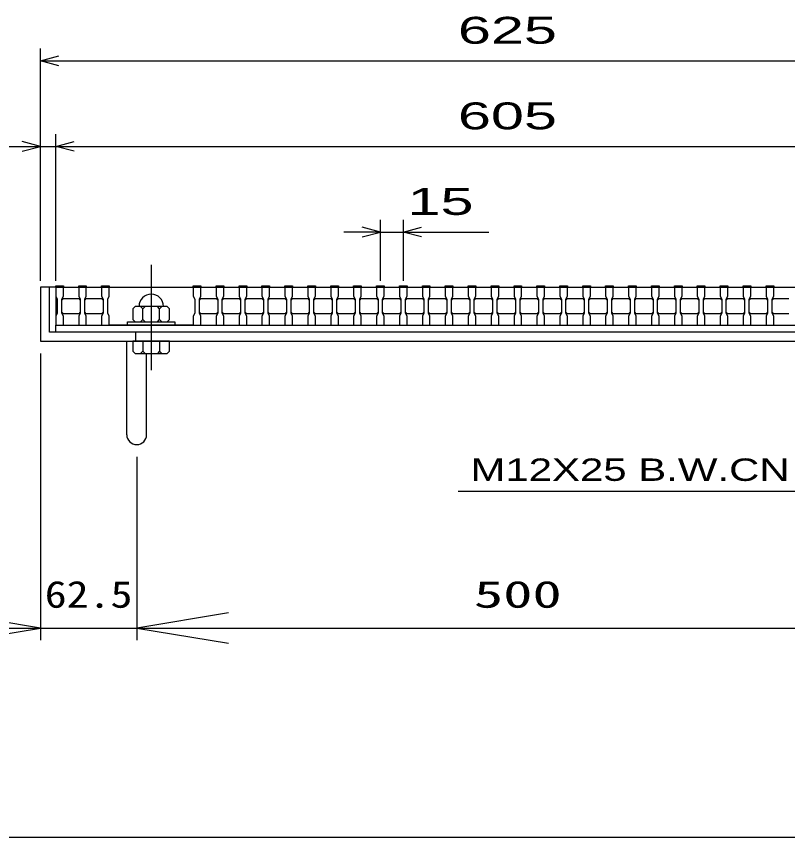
# Model space of a CAD drawing. Units: millimetres, scale not verified. Extents: x -1456 to 1385, y -1026 to 843.
# Drawn here: x -1009 to -504, y -917 to -380 of the extents above; entities that cross this region are included whole.
import ezdxf
from ezdxf.enums import TextEntityAlignment as Align

# ---------------------------------------------------------------- set-up
doc = ezdxf.new("R2010")
doc.units = ezdxf.units.MM
doc.header["$LTSCALE"] = 8
doc.linetypes.add('CHAIN', pattern=[18.5, 12, -1.5, 3.5, -1.5])
for name, color, linetype, lineweight in [('0_2', 150, 'Continuous', 25), ('16', 3, 'Continuous', 25), ('19', 6, 'Continuous', 25), ('22', 4, 'Continuous', 25)]:
    doc.layers.add(name, color=color, linetype=linetype, lineweight=lineweight)
doc.styles.add('ベクトル', font='')
doc.styles.add('ＭＳ ゴシック', font='')
doc.styles.get('ベクトル').set_extended_font_data('ベクトル')
doc.styles.get('ＭＳ ゴシック').set_extended_font_data('MS Gothic')

# ---------------------------------------------------------------- blocks, each defined once
blk = doc.blocks.new('open_arrow')
at = {"color": 0, "linetype": 'Continuous', "lineweight": -2}
blk.add_lwpolyline([(7.5, 1.25), (0, 0), (7.5, -1.25)], dxfattribs=at)

msp = doc.modelspace()

# ---------------------------------------------------------------- linework, layer by layer
at = {"layer": '0_2'}
msp.add_line((1384.8, -917.2), (-1383.2, -917.2), dxfattribs=at)
at = {"layer": '16', "linetype": 'CHAIN'}
msp.add_line((-920.5, -542.4), (-920.5, -611.4), dxfattribs=at)
at = {"layer": '16'}
for p, q in [((-983, -557), (-983, -556.3)), ((-983, -556.3), (-978, -556.3)), ((-983, -557), (-983, -563)), ((-978, -557), (-983, -557)), ((-983, -557), (-983, -582)), ((-983, -557), (-378, -557)), ((-978, -556.3), (-978, -557)), ((-978, -563), (-978, -557)), ((-968, -557), (-968, -556.3)), ((-968, -556.3), (-963, -556.3)), ((-968, -557), (-968, -563)), ((-963, -557), (-968, -557)), ((-963, -556.3), (-963, -557)), ((-963, -563), (-963, -557)), ((-953, -557), (-953, -556.3)), ((-953, -556.3), (-948, -556.3)), ((-953, -557), (-953, -563)), ((-948, -557), (-953, -557)), ((-948, -556.3), (-948, -557)), ((-948, -563), (-948, -557)), ((-948, -557), (-893, -557)), ((-893, -557), (-893, -556.3)), ((-893, -556.3), (-888, -556.3)), ((-893, -557), (-893, -563)), ((-888, -557), (-893, -557)), ((-888, -556.3), (-888, -557)), ((-888, -563), (-888, -557)), ((-878, -557), (-878, -556.3)), ((-878, -556.3), (-873, -556.3)), ((-878, -557), (-878, -563)), ((-873, -557), (-878, -557)), ((-873, -556.3), (-873, -557)), ((-873, -563), (-873, -557)), ((-863, -557), (-863, -556.3)), ((-863, -556.3), (-858, -556.3)), ((-863, -557), (-863, -563)), ((-858, -557), (-863, -557)), ((-858, -556.3), (-858, -557)), ((-858, -563), (-858, -557)), ((-848, -557), (-848, -556.3)), ((-848, -556.3), (-843, -556.3)), ((-848, -557), (-848, -563)), ((-843, -557), (-848, -557)), ((-843, -556.3), (-843, -557)), ((-843, -563), (-843, -557)), ((-833, -557), (-833, -556.3)), ((-833, -556.3), (-828, -556.3)), ((-833, -557), (-833, -563)), ((-828, -557), (-833, -557)), ((-828, -556.3), (-828, -557)), ((-828, -563), (-828, -557)), ((-818, -557), (-818, -556.3)), ((-818, -556.3), (-813, -556.3)), ((-818, -557), (-818, -563)), ((-813, -557), (-818, -557)), ((-813, -556.3), (-813, -557)), ((-813, -563), (-813, -557)), ((-803, -557), (-803, -556.3)), ((-803, -556.3), (-798, -556.3)), ((-803, -557), (-803, -563)), ((-798, -557), (-803, -557)), ((-798, -556.3), (-798, -557)), ((-798, -563), (-798, -557)), ((-788, -557), (-788, -556.3)), ((-788, -556.3), (-783, -556.3)), ((-788, -557), (-788, -563)), ((-783, -557), (-788, -557)), ((-783, -556.3), (-783, -557)), ((-783, -563), (-783, -557)), ((-773, -557), (-773, -556.3)), ((-773, -556.3), (-768, -556.3)), ((-773, -557), (-773, -563)), ((-768, -557), (-773, -557)), ((-768, -556.3), (-768, -557)), ((-768, -563), (-768, -557)), ((-758, -557), (-758, -556.3)), ((-758, -556.3), (-753, -556.3)), ((-758, -557), (-758, -563)), ((-753, -557), (-758, -557)), ((-753, -556.3), (-753, -557)), ((-753, -563), (-753, -557)), ((-743, -557), (-743, -556.3)), ((-743, -556.3), (-738, -556.3)), ((-743, -557), (-743, -563)), ((-738, -557), (-743, -557)), ((-738, -556.3), (-738, -557)), ((-738, -563), (-738, -557)), ((-728, -557), (-728, -556.3)), ((-728, -556.3), (-723, -556.3)), ((-728, -557), (-728, -563)), ((-723, -557), (-728, -557)), ((-723, -556.3), (-723, -557)), ((-723, -563), (-723, -557)), ((-713, -557), (-713, -556.3)), ((-713, -556.3), (-708, -556.3)), ((-713, -557), (-713, -563)), ((-708, -557), (-713, -557)), ((-708, -556.3), (-708, -557)), ((-708, -563), (-708, -557)), ((-698, -557), (-698, -556.3)), ((-698, -556.3), (-693, -556.3)), ((-698, -557), (-698, -563)), ((-693, -557), (-698, -557)), ((-693, -556.3), (-693, -557)), ((-693, -563), (-693, -557)), ((-683, -557), (-683, -556.3)), ((-683, -556.3), (-678, -556.3)), ((-683, -557), (-683, -563)), ((-678, -557), (-683, -557)), ((-678, -556.3), (-678, -557)), ((-678, -563), (-678, -557)), ((-668, -557), (-668, -556.3)), ((-668, -556.3), (-663, -556.3)), ((-668, -557), (-668, -563)), ((-663, -557), (-668, -557)), ((-663, -556.3), (-663, -557)), ((-663, -563), (-663, -557)), ((-653, -557), (-653, -556.3)), ((-653, -556.3), (-648, -556.3)), ((-653, -557), (-653, -563)), ((-648, -557), (-653, -557)), ((-648, -556.3), (-648, -557)), ((-648, -563), (-648, -557)), ((-638, -557), (-638, -556.3)), ((-638, -556.3), (-633, -556.3)), ((-638, -557), (-638, -563)), ((-633, -557), (-638, -557)), ((-633, -556.3), (-633, -557)), ((-633, -563), (-633, -557)), ((-623, -557), (-623, -556.3)), ((-623, -556.3), (-618, -556.3)), ((-623, -557), (-623, -563)), ((-618, -557), (-623, -557)), ((-618, -556.3), (-618, -557)), ((-618, -563), (-618, -557)), ((-608, -557), (-608, -556.3)), ((-608, -556.3), (-603, -556.3)), ((-608, -557), (-608, -563)), ((-603, -557), (-608, -557)), ((-603, -556.3), (-603, -557)), ((-603, -563), (-603, -557)), ((-593, -557), (-593, -556.3)), ((-593, -556.3), (-588, -556.3)), ((-593, -557), (-593, -563)), ((-588, -557), (-593, -557)), ((-588, -556.3), (-588, -557)), ((-588, -563), (-588, -557)), ((-578, -557), (-578, -556.3)), ((-578, -556.3), (-573, -556.3)), ((-578, -557), (-578, -563)), ((-573, -557), (-578, -557)), ((-573, -556.3), (-573, -557)), ((-573, -563), (-573, -557)), ((-563, -557), (-563, -556.3)), ((-563, -556.3), (-558, -556.3)), ((-563, -557), (-563, -563)), ((-558, -557), (-563, -557)), ((-558, -556.3), (-558, -557)), ((-558, -563), (-558, -557)), ((-548, -557), (-548, -556.3)), ((-548, -556.3), (-543, -556.3)), ((-548, -557), (-548, -563)), ((-543, -557), (-548, -557)), ((-543, -556.3), (-543, -557)), ((-543, -563), (-543, -557)), ((-533, -557), (-533, -556.3)), ((-533, -556.3), (-528, -556.3)), ((-533, -557), (-533, -563)), ((-528, -557), (-533, -557)), ((-528, -556.3), (-528, -557)), ((-528, -563), (-528, -557)), ((-518, -557), (-518, -556.3)), ((-518, -556.3), (-513, -556.3)), ((-518, -557), (-518, -563)), ((-513, -557), (-518, -557)), ((-513, -556.3), (-513, -557)), ((-513, -563), (-513, -557)), ((-983, -563), (-982, -565)), ((-979, -565), (-978, -563)), ((-968, -563), (-967, -565)), ((-964, -565), (-963, -563)), ((-953, -563), (-952, -565)), ((-949, -565), (-948, -563)), ((-893, -563), (-892, -565)), ((-889, -565), (-888, -563)), ((-878, -563), (-877, -565)), ((-874, -565), (-873, -563)), ((-863, -563), (-862, -565)), ((-859, -565), (-858, -563)), ((-848, -563), (-847, -565)), ((-844, -565), (-843, -563)), ((-833, -563), (-832, -565)), ((-829, -565), (-828, -563)), ((-818, -563), (-817, -565)), ((-814, -565), (-813, -563)), ((-803, -563), (-802, -565)), ((-799, -565), (-798, -563)), ((-788, -563), (-787, -565)), ((-784, -565), (-783, -563)), ((-773, -563), (-772, -565)), ((-769, -565), (-768, -563)), ((-758, -563), (-757, -565)), ((-754, -565), (-753, -563)), ((-743, -563), (-742, -565)), ((-739, -565), (-738, -563)), ((-728, -563), (-727, -565)), ((-724, -565), (-723, -563)), ((-713, -563), (-712, -565)), ((-709, -565), (-708, -563)), ((-698, -563), (-697, -565)), ((-694, -565), (-693, -563)), ((-683, -563), (-682, -565)), ((-679, -565), (-678, -563)), ((-668, -563), (-667, -565)), ((-664, -565), (-663, -563)), ((-653, -563), (-652, -565)), ((-649, -565), (-648, -563)), ((-638, -563), (-637, -565)), ((-634, -565), (-633, -563)), ((-623, -563), (-622, -565)), ((-619, -565), (-618, -563)), ((-608, -563), (-607, -565)), ((-604, -565), (-603, -563)), ((-593, -563), (-592, -565)), ((-589, -565), (-588, -563)), ((-578, -563), (-577, -565)), ((-574, -565), (-573, -563)), ((-563, -563), (-562, -565)), ((-559, -565), (-558, -563)), ((-548, -563), (-547, -565)), ((-544, -565), (-543, -563)), ((-533, -563), (-532, -565)), ((-529, -565), (-528, -563)), ((-518, -563), (-517, -565)), ((-514, -565), (-513, -563)), ((-982, -565), (-982, -574)), ((-979, -565.5), (-978, -564.5)), ((-979, -574), (-979, -565)), ((-978, -564.5), (-968, -564.5)), ((-968, -564.5), (-967, -565.5)), ((-967, -565), (-967, -574)), ((-964, -565.5), (-963, -564.5)), ((-964, -574), (-964, -565)), ((-963, -564.5), (-953, -564.5)), ((-953, -564.5), (-952, -565.5)), ((-952, -565), (-952, -574)), ((-949, -574), (-949, -565)), ((-892, -565), (-892, -574)), ((-889, -565.5), (-888, -564.5)), ((-889, -574), (-889, -565)), ((-888, -564.5), (-878, -564.5)), ((-878, -564.5), (-877, -565.5)), ((-877, -565), (-877, -574)), ((-874, -565.5), (-873, -564.5)), ((-874, -574), (-874, -565)), ((-873, -564.5), (-863, -564.5)), ((-863, -564.5), (-862, -565.5)), ((-862, -565), (-862, -574)), ((-859, -565.5), (-858, -564.5)), ((-859, -574), (-859, -565)), ((-858, -564.5), (-848, -564.5)), ((-848, -564.5), (-847, -565.5)), ((-847, -565), (-847, -574)), ((-844, -565.5), (-843, -564.5)), ((-844, -574), (-844, -565)), ((-843, -564.5), (-833, -564.5)), ((-833, -564.5), (-832, -565.5)), ((-832, -565), (-832, -574)), ((-829, -565.5), (-828, -564.5)), ((-829, -574), (-829, -565)), ((-828, -564.5), (-818, -564.5)), ((-818, -564.5), (-817, -565.5)), ((-817, -565), (-817, -574)), ((-814, -565.5), (-813, -564.5)), ((-814, -574), (-814, -565)), ((-813, -564.5), (-803, -564.5)), ((-803, -564.5), (-802, -565.5)), ((-802, -565), (-802, -574)), ((-799, -565.5), (-798, -564.5)), ((-799, -574), (-799, -565)), ((-798, -564.5), (-788, -564.5)), ((-788, -564.5), (-787, -565.5)), ((-787, -565), (-787, -574)), ((-784, -565.5), (-783, -564.5)), ((-784, -574), (-784, -565)), ((-783, -564.5), (-773, -564.5)), ((-773, -564.5), (-772, -565.5)), ((-772, -565), (-772, -574)), ((-769, -565.5), (-768, -564.5)), ((-769, -574), (-769, -565)), ((-768, -564.5), (-758, -564.5)), ((-758, -564.5), (-757, -565.5)), ((-757, -565), (-757, -574)), ((-754, -565.5), (-753, -564.5)), ((-754, -574), (-754, -565)), ((-753, -564.5), (-743, -564.5)), ((-743, -564.5), (-742, -565.5)), ((-742, -565), (-742, -574)), ((-739, -565.5), (-738, -564.5)), ((-739, -574), (-739, -565)), ((-738, -564.5), (-728, -564.5)), ((-728, -564.5), (-727, -565.5)), ((-727, -565), (-727, -574)), ((-724, -565.5), (-723, -564.5)), ((-724, -574), (-724, -565)), ((-723, -564.5), (-713, -564.5)), ((-713, -564.5), (-712, -565.5)), ((-712, -565), (-712, -574)), ((-709, -565.5), (-708, -564.5)), ((-709, -574), (-709, -565)), ((-708, -564.5), (-698, -564.5)), ((-698, -564.5), (-697, -565.5)), ((-697, -565), (-697, -574)), ((-694, -565.5), (-693, -564.5)), ((-694, -574), (-694, -565)), ((-693, -564.5), (-683, -564.5)), ((-683, -564.5), (-682, -565.5)), ((-682, -565), (-682, -574)), ((-679, -565.5), (-678, -564.5)), ((-679, -574), (-679, -565)), ((-678, -564.5), (-668, -564.5)), ((-668, -564.5), (-667, -565.5)), ((-667, -565), (-667, -574)), ((-664, -565.5), (-663, -564.5)), ((-664, -574), (-664, -565)), ((-663, -564.5), (-653, -564.5)), ((-653, -564.5), (-652, -565.5)), ((-652, -565), (-652, -574)), ((-649, -565.5), (-648, -564.5)), ((-649, -574), (-649, -565)), ((-648, -564.5), (-638, -564.5)), ((-638, -564.5), (-637, -565.5)), ((-637, -565), (-637, -574)), ((-634, -565.5), (-633, -564.5)), ((-634, -574), (-634, -565)), ((-633, -564.5), (-623, -564.5)), ((-623, -564.5), (-622, -565.5)), ((-622, -565), (-622, -574)), ((-619, -565.5), (-618, -564.5)), ((-619, -574), (-619, -565)), ((-618, -564.5), (-608, -564.5)), ((-608, -564.5), (-607, -565.5)), ((-607, -565), (-607, -574)), ((-604, -565.5), (-603, -564.5)), ((-604, -574), (-604, -565)), ((-603, -564.5), (-593, -564.5)), ((-593, -564.5), (-592, -565.5)), ((-592, -565), (-592, -574)), ((-589, -565.5), (-588, -564.5)), ((-589, -574), (-589, -565)), ((-588, -564.5), (-578, -564.5)), ((-578, -564.5), (-577, -565.5)), ((-577, -565), (-577, -574)), ((-574, -565.5), (-573, -564.5)), ((-574, -574), (-574, -565)), ((-573, -564.5), (-563, -564.5)), ((-563, -564.5), (-562, -565.5)), ((-562, -565), (-562, -574)), ((-559, -565.5), (-558, -564.5)), ((-559, -574), (-559, -565)), ((-558, -564.5), (-548, -564.5)), ((-548, -564.5), (-547, -565.5)), ((-547, -565), (-547, -574)), ((-544, -565.5), (-543, -564.5)), ((-544, -574), (-544, -565)), ((-543, -564.5), (-533, -564.5)), ((-533, -564.5), (-532, -565.5)), ((-532, -565), (-532, -574)), ((-529, -565.5), (-528, -564.5)), ((-529, -574), (-529, -565)), ((-528, -564.5), (-518, -564.5)), ((-518, -564.5), (-517, -565.5)), ((-517, -565), (-517, -574)), ((-514, -565.5), (-513, -564.5)), ((-514, -574), (-514, -565)), ((-513, -564.5), (-503, -564.5)), ((-982, -574), (-983, -576)), ((-978, -574.5), (-979, -573.5)), ((-978, -576), (-979, -574)), ((-968, -574.5), (-978, -574.5)), ((-967, -573.5), (-968, -574.5)), ((-967, -574), (-968, -576)), ((-963, -574.5), (-964, -573.5)), ((-963, -576), (-964, -574)), ((-953, -574.5), (-963, -574.5)), ((-952, -573.5), (-953, -574.5)), ((-952, -574), (-953, -576)), ((-948, -576), (-949, -574)), ((-931, -569.7), (-932.5, -571.2)), ((-932.5, -571.2), (-932.5, -578.2)), ((-910, -569.7), (-931, -569.7)), ((-926, -571.2), (-927.5, -569.7)), ((-924.5, -569.7), (-926, -571.2)), ((-926, -578.2), (-926, -571.2)), ((-915, -571.2), (-916.5, -569.7)), ((-913.5, -569.7), (-915, -571.2)), ((-915, -578.2), (-915, -571.2)), ((-908.5, -571.2), (-910, -569.7)), ((-908.5, -578.2), (-908.5, -571.2)), ((-892, -574), (-893, -576)), ((-888, -574.5), (-889, -573.5)), ((-888, -576), (-889, -574)), ((-878, -574.5), (-888, -574.5)), ((-877, -573.5), (-878, -574.5)), ((-877, -574), (-878, -576)), ((-873, -574.5), (-874, -573.5)), ((-873, -576), (-874, -574)), ((-863, -574.5), (-873, -574.5)), ((-862, -573.5), (-863, -574.5)), ((-862, -574), (-863, -576)), ((-858, -574.5), (-859, -573.5)), ((-858, -576), (-859, -574)), ((-848, -574.5), (-858, -574.5)), ((-847, -573.5), (-848, -574.5)), ((-847, -574), (-848, -576)), ((-843, -574.5), (-844, -573.5)), ((-843, -576), (-844, -574)), ((-833, -574.5), (-843, -574.5)), ((-832, -573.5), (-833, -574.5)), ((-832, -574), (-833, -576)), ((-828, -574.5), (-829, -573.5)), ((-828, -576), (-829, -574)), ((-818, -574.5), (-828, -574.5)), ((-817, -573.5), (-818, -574.5)), ((-817, -574), (-818, -576)), ((-813, -574.5), (-814, -573.5)), ((-813, -576), (-814, -574)), ((-803, -574.5), (-813, -574.5)), ((-802, -573.5), (-803, -574.5)), ((-802, -574), (-803, -576)), ((-798, -574.5), (-799, -573.5)), ((-798, -576), (-799, -574)), ((-788, -574.5), (-798, -574.5)), ((-787, -573.5), (-788, -574.5)), ((-787, -574), (-788, -576)), ((-783, -574.5), (-784, -573.5)), ((-783, -576), (-784, -574)), ((-773, -574.5), (-783, -574.5)), ((-772, -573.5), (-773, -574.5)), ((-772, -574), (-773, -576)), ((-768, -574.5), (-769, -573.5)), ((-768, -576), (-769, -574)), ((-758, -574.5), (-768, -574.5)), ((-757, -573.5), (-758, -574.5)), ((-757, -574), (-758, -576)), ((-753, -574.5), (-754, -573.5)), ((-753, -576), (-754, -574)), ((-743, -574.5), (-753, -574.5)), ((-742, -573.5), (-743, -574.5)), ((-742, -574), (-743, -576)), ((-738, -574.5), (-739, -573.5)), ((-738, -576), (-739, -574)), ((-728, -574.5), (-738, -574.5)), ((-727, -573.5), (-728, -574.5)), ((-727, -574), (-728, -576)), ((-723, -574.5), (-724, -573.5)), ((-723, -576), (-724, -574)), ((-713, -574.5), (-723, -574.5)), ((-712, -573.5), (-713, -574.5)), ((-712, -574), (-713, -576)), ((-708, -574.5), (-709, -573.5)), ((-708, -576), (-709, -574)), ((-698, -574.5), (-708, -574.5)), ((-697, -573.5), (-698, -574.5)), ((-697, -574), (-698, -576)), ((-693, -574.5), (-694, -573.5)), ((-693, -576), (-694, -574)), ((-683, -574.5), (-693, -574.5)), ((-682, -573.5), (-683, -574.5)), ((-682, -574), (-683, -576)), ((-678, -574.5), (-679, -573.5)), ((-678, -576), (-679, -574)), ((-668, -574.5), (-678, -574.5)), ((-667, -573.5), (-668, -574.5)), ((-667, -574), (-668, -576)), ((-663, -574.5), (-664, -573.5)), ((-663, -576), (-664, -574)), ((-653, -574.5), (-663, -574.5)), ((-652, -573.5), (-653, -574.5)), ((-652, -574), (-653, -576)), ((-648, -574.5), (-649, -573.5)), ((-648, -576), (-649, -574)), ((-638, -574.5), (-648, -574.5)), ((-637, -573.5), (-638, -574.5)), ((-637, -574), (-638, -576)), ((-633, -574.5), (-634, -573.5)), ((-633, -576), (-634, -574)), ((-623, -574.5), (-633, -574.5)), ((-622, -573.5), (-623, -574.5)), ((-622, -574), (-623, -576)), ((-618, -574.5), (-619, -573.5)), ((-618, -576), (-619, -574)), ((-608, -574.5), (-618, -574.5)), ((-607, -573.5), (-608, -574.5)), ((-607, -574), (-608, -576)), ((-603, -574.5), (-604, -573.5)), ((-603, -576), (-604, -574)), ((-593, -574.5), (-603, -574.5)), ((-592, -573.5), (-593, -574.5)), ((-592, -574), (-593, -576)), ((-588, -574.5), (-589, -573.5)), ((-588, -576), (-589, -574)), ((-578, -574.5), (-588, -574.5)), ((-577, -573.5), (-578, -574.5)), ((-577, -574), (-578, -576)), ((-573, -574.5), (-574, -573.5)), ((-573, -576), (-574, -574)), ((-563, -574.5), (-573, -574.5)), ((-562, -573.5), (-563, -574.5)), ((-562, -574), (-563, -576)), ((-558, -574.5), (-559, -573.5)), ((-558, -576), (-559, -574)), ((-548, -574.5), (-558, -574.5)), ((-547, -573.5), (-548, -574.5)), ((-547, -574), (-548, -576)), ((-543, -574.5), (-544, -573.5)), ((-543, -576), (-544, -574)), ((-533, -574.5), (-543, -574.5)), ((-532, -573.5), (-533, -574.5)), ((-532, -574), (-533, -576)), ((-528, -574.5), (-529, -573.5)), ((-528, -576), (-529, -574)), ((-518, -574.5), (-528, -574.5)), ((-517, -573.5), (-518, -574.5)), ((-517, -574), (-518, -576)), ((-513, -574.5), (-514, -573.5)), ((-513, -576), (-514, -574)), ((-503, -574.5), (-513, -574.5)), ((-983, -576), (-983, -582)), ((-978, -582), (-978, -576)), ((-968, -576), (-968, -582)), ((-963, -582), (-963, -576)), ((-953, -576), (-953, -582)), ((-948, -582), (-948, -576)), ((-936, -582), (-936, -579.7)), ((-936, -579.7), (-905, -579.7)), ((-932.5, -578.2), (-931, -579.7)), ((-927.5, -579.7), (-926, -578.2)), ((-926, -578.2), (-924.5, -579.7)), ((-916.5, -579.7), (-915, -578.2)), ((-915, -578.2), (-913.5, -579.7)), ((-910, -579.7), (-908.5, -578.2)), ((-905, -579.7), (-905, -582)), ((-893, -576), (-893, -582)), ((-888, -582), (-888, -576)), ((-878, -576), (-878, -582)), ((-873, -582), (-873, -576)), ((-863, -576), (-863, -582)), ((-858, -582), (-858, -576)), ((-848, -576), (-848, -582)), ((-843, -582), (-843, -576)), ((-833, -576), (-833, -582)), ((-828, -582), (-828, -576)), ((-818, -576), (-818, -582)), ((-813, -582), (-813, -576)), ((-803, -576), (-803, -582)), ((-798, -582), (-798, -576)), ((-788, -576), (-788, -582)), ((-783, -582), (-783, -576)), ((-773, -576), (-773, -582)), ((-768, -582), (-768, -576)), ((-758, -576), (-758, -582)), ((-753, -582), (-753, -576)), ((-743, -576), (-743, -582)), ((-738, -582), (-738, -576)), ((-728, -576), (-728, -582)), ((-723, -582), (-723, -576)), ((-713, -576), (-713, -582)), ((-708, -582), (-708, -576)), ((-698, -576), (-698, -582)), ((-693, -582), (-693, -576)), ((-683, -576), (-683, -582)), ((-678, -582), (-678, -576)), ((-668, -576), (-668, -582)), ((-663, -582), (-663, -576)), ((-653, -576), (-653, -582)), ((-648, -582), (-648, -576)), ((-638, -576), (-638, -582)), ((-633, -582), (-633, -576)), ((-623, -576), (-623, -582)), ((-618, -582), (-618, -576)), ((-608, -576), (-608, -582)), ((-603, -582), (-603, -576)), ((-593, -576), (-593, -582)), ((-588, -582), (-588, -576)), ((-578, -576), (-578, -582)), ((-573, -582), (-573, -576)), ((-563, -576), (-563, -582)), ((-558, -582), (-558, -576)), ((-548, -576), (-548, -582)), ((-543, -582), (-543, -576)), ((-533, -576), (-533, -582)), ((-528, -582), (-528, -576)), ((-518, -576), (-518, -582)), ((-513, -582), (-513, -576)), ((-983, -582), (-978, -582)), ((-983, -582), (-378, -582)), ((-983, -582), (-378, -582)), ((-983, -586.5), (-983, -582)), ((-968, -582), (-963, -582)), ((-953, -582), (-948, -582)), ((-893, -582), (-948, -582)), ((-905, -582), (-936, -582)), ((-893, -582), (-888, -582)), ((-878, -582), (-873, -582)), ((-863, -582), (-858, -582)), ((-848, -582), (-843, -582)), ((-833, -582), (-828, -582)), ((-818, -582), (-813, -582)), ((-803, -582), (-798, -582)), ((-788, -582), (-783, -582)), ((-773, -582), (-768, -582)), ((-758, -582), (-753, -582)), ((-743, -582), (-738, -582)), ((-728, -582), (-723, -582)), ((-713, -582), (-708, -582)), ((-698, -582), (-693, -582)), ((-683, -582), (-678, -582)), ((-668, -582), (-663, -582)), ((-653, -582), (-648, -582)), ((-638, -582), (-633, -582)), ((-623, -582), (-618, -582)), ((-608, -582), (-603, -582)), ((-593, -582), (-588, -582)), ((-578, -582), (-573, -582)), ((-563, -582), (-558, -582)), ((-548, -582), (-543, -582)), ((-533, -582), (-528, -582)), ((-518, -582), (-513, -582)), ((-378, -586.5), (-983, -586.5))]:
    msp.add_line(p, q, dxfattribs=at)
msp.add_arc((-920.5, -569.7), 8, 0, 180, dxfattribs=at)
at = {"layer": '19'}
for p, q in [((-983, -557), (-993, -557)), ((-993, -557), (-993, -592.5)), ((-987, -586.5), (-987, -557)), ((-374, -586.5), (-987, -586.5)), ((-930.5, -592.5), (-930.5, -586.5)), ((-993, -592.5), (-368, -592.5)), ((-936.5, -653.61), (-936.5, -592.5)), ((-932.5, -592.5), (-932.5, -599)), ((-908.5, -592.5), (-932.5, -592.5)), ((-926, -592.5), (-926, -599)), ((-915, -592.5), (-915, -599)), ((-908.5, -599), (-908.5, -592.5)), ((-932.5, -599), (-931, -600.5)), ((-931, -600.5), (-910, -600.5)), ((-926, -599), (-927.5, -600.5)), ((-924.5, -600.5), (-926, -599)), ((-923.5, -653.61), (-923.5, -600.5)), ((-915, -599), (-916.5, -600.5)), ((-913.5, -600.5), (-915, -599)), ((-910, -600.5), (-908.5, -599))]:
    msp.add_line(p, q, dxfattribs=at)
msp.add_arc((-930, -653.61), 6.5, 180, 0, dxfattribs=at)
at = {"layer": '22'}
for p, q in [((-993, -553), (-993, -401)), ((-993, -409), (-981, -405.8)), ((-981, -412.2), (-993, -409)), ((-993, -409), (-368, -409)), ((-993, -465), (-1005, -461.8)), ((-993, -553), (-993, -457)), ((-983, -553), (-983, -457)), ((-983, -465), (-971, -461.8)), ((-1049, -465), (-993, -465)), ((-1005, -468.2), (-993, -465)), ((-993, -465), (-983, -465)), ((-971, -468.2), (-983, -465)), ((-983, -465), (-378, -465)), ((-770.5, -553), (-770.5, -513)), ((-755.5, -513), (-755.5, -553)), ((-770.5, -521), (-794.5, -521)), ((-770.5, -521), (-782.5, -517.8)), ((-782.5, -524.2), (-770.5, -521)), ((-770.5, -521), (-755.5, -521)), ((-755.5, -521), (-743.5, -517.8)), ((-743.5, -524.2), (-755.5, -521)), ((-755.5, -521), (-699.5, -521)), ((-993, -600.5), (-993, -788.11)), ((-930, -668.11), (-930, -788.11)), ((-930, -668.11), (-930, -788.11)), ((-719.5, -690.5), (-495.5, -690.5)), ((-1033, -780.11), (-930, -780.11)), ((-930, -780.11), (-431, -780.11))]:
    msp.add_line(p, q, dxfattribs=at)

# ---------------------------------------------------------------- block references
at = {"layer": '22', "xscale": 8, "yscale": 8, "rotation": 180}
msp.add_blockref('open_arrow', (-993, -780.11), dxfattribs=at)
at = {"layer": '22', "xscale": 8, "yscale": 8}
msp.add_blockref('open_arrow', (-930, -780.11), dxfattribs=at)

# ---------------------------------------------------------------- texts
at = {"layer": '22', "color": 2, "style": 'ベクトル'}
for s, height, width, p in [(' 625 ', 17.6, 1.65, (-730.5, -389)), (' 605 ', 17.6, 1.65, (-730.5, -445)), (' 15 ', 17.6, 1.65, (-763.5, -501)), ('M12X25 B.W.CN', 14.66, 1.4, (-711.5, -676.5))]:
    msp.add_text(s, height=height, dxfattribs=dict(at, width=width)).set_placement(p, align=Align.MIDDLE_LEFT)
at = {"layer": '22', "style": 'ＭＳ ゴシック'}
for s, width, p in [('62.5', 1.2, (-961.5, -772.11)), ('500', 1.6, (-680.5, -772.11))]:
    msp.add_text(s, height=17.6, dxfattribs=dict(at, width=width)).set_placement(p, align=Align.BOTTOM_CENTER)

doc.saveas('drawing.dxf')
